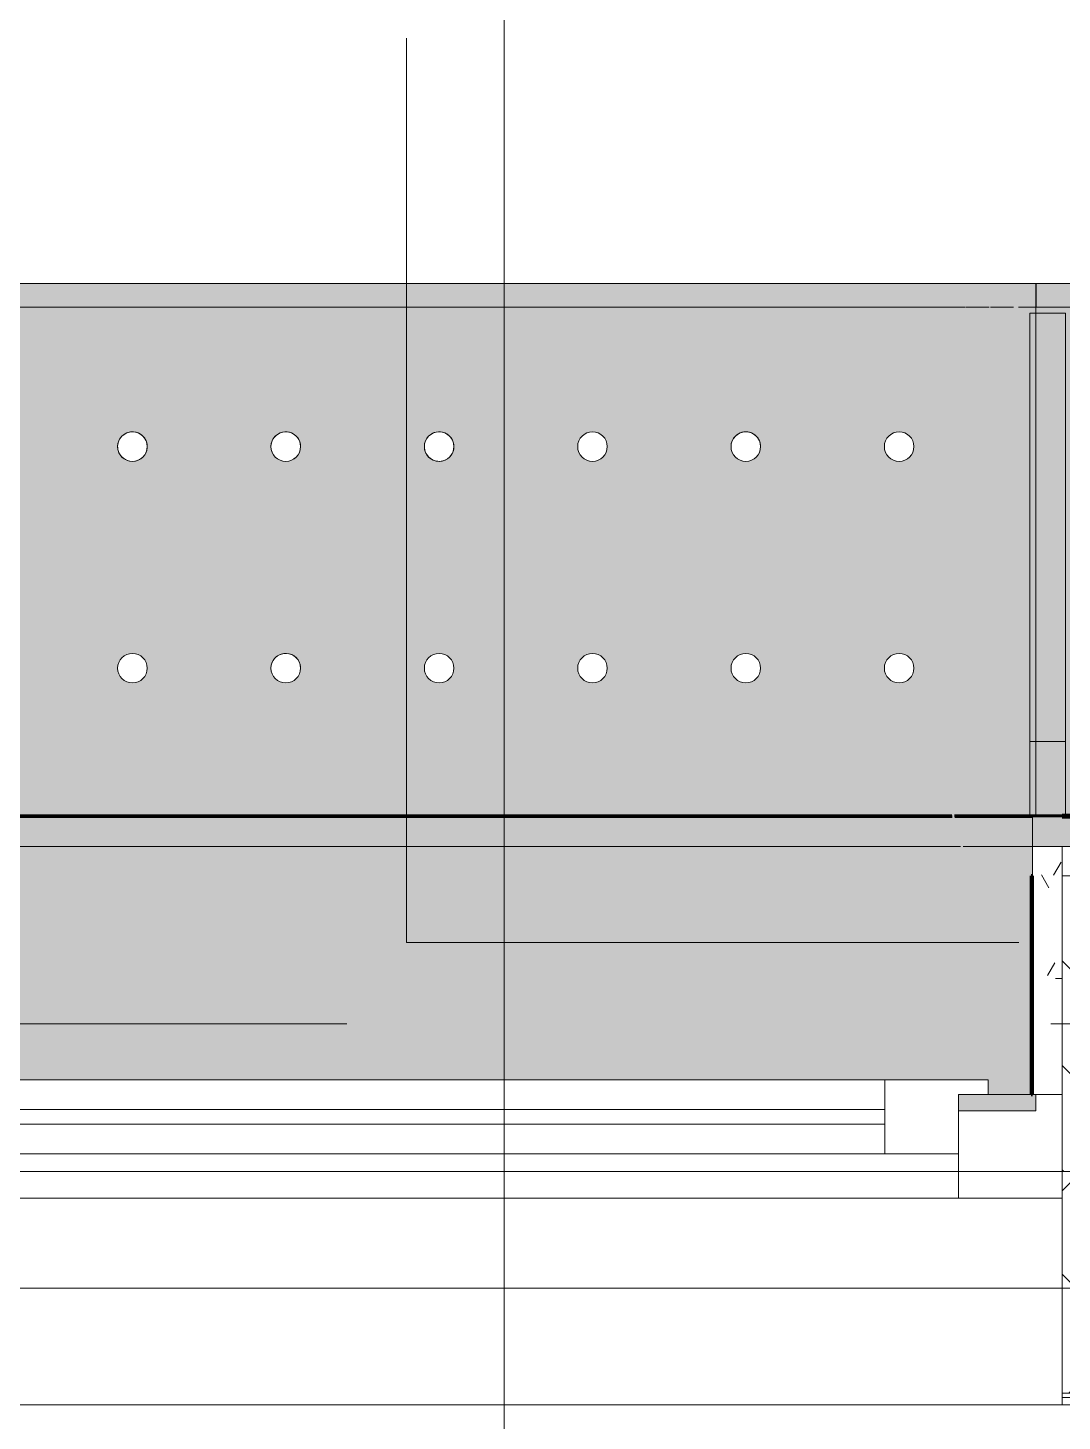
# Model space of a CAD drawing. Header units: millimetres. Extents: x 35144 to 233944, y -8553 to 29000.
# Drawn here: x 42038 to 42738, y -269 to 674 of the extents above; entities that cross this region are included whole.
import ezdxf

# ---------------------------------------------------------------- set-up
doc = ezdxf.new("R2010")
doc.units = ezdxf.units.MM
doc.linetypes.add('Осевая', pattern=[3175, 635, -476.25, 1587.5, -476.25])
for name, color, linetype, lineweight in [('A-GLAZ', 7, 'Continuous', 9), ('A-GLAZ-1', 7, 'Continuous', 13), ('A-WALL', 7, 'Continuous', 9), ('A-WALL-IDEN', 7, 'Continuous', 9), ('I-WALL', 7, 'Continuous', 9), ('Оси', 7, 'Continuous', 9), ('Оси-2', 7, 'Осевая', 9)]:
    doc.layers.add(name, color=color, linetype=linetype, lineweight=lineweight)
for name, color, linetype, lineweight, true_color in [('A-WALL-1', 7, 'Continuous', 9, 0xc0c0c0), ('I-WALL-13', 7, 'Continuous', 53, 0xeaa7bf), ('I-WALL-28', 7, 'Continuous', 80, 0xffd2ff), ('I-WALL-6', 7, 'Continuous', 9, 0xc0c0c0), ('I-WALL-7', 7, 'Continuous', 9, 0xcbc7bf), ('I-WALL-8', 7, 'Continuous', 80, 0xff80c0), ('S-WALL-ANLY', 7, 'Continuous', 13, 0x008040), ('S-WALL-ANLY-1', 7, 'Continuous', 5, 0x008040), ('Знаки-1', 9, 'Continuous', 9, 0x808080), ('Знаки-2', 7, 'Continuous', 9, 0xc1bbaf), ('Знаки-4', 7, 'Continuous', 9, 0xaba79f), ('Знаки-5', 7, 'Continuous', 9, 0xd5cdbe), ('Знаки-6', 7, 'Continuous', 9, 0xd1cabb), ('Знаки-7', 7, 'Continuous', 9, 0xccc5b7), ('Знаки-8', 7, 'Continuous', 9, 0xd4ccbd), ('Знаки-9', 7, 'Continuous', 9, 0xd6cebe)]:
    doc.layers.add(name, color=color, linetype=linetype, lineweight=lineweight, true_color=true_color)
doc.layers.add('Знаки-3', color=7, linetype='Continuous', lineweight=9, transparency=0.5)
pattern_1 = [(0, (0, 0), (121.92, 30.48), [10.058, -81.382, 10.058, -81.382, -487.68]), (0, (0, 0), (121.92, 30.48), [-182.88, 10.058, -172.822, 10.058, -81.382, -213.36]), (0, (0, 0), (121.92, 30.48), [-457.2, 10.058, -50.902, 10.058, -142.342]), (120, (45.72, 15.24), (-87.356454, 90.345817), [10.058, -81.382, 10.058, -81.382, -487.68]), (120, (45.72, 15.24), (-87.356454, 90.345817), [-182.88, 10.058, -172.822, 10.058, -81.382, -213.36]), (120, (45.72, 15.24), (-87.356454, 90.345817), [-457.2, 10.058, -50.902, 10.058, -142.342]), (240, (60.96, 76.2), (-34.563546, -120.825817), [10.058, -81.382, 10.058, -81.382, -487.68]), (240, (60.96, 76.2), (-34.563546, -120.825817), [-182.88, 10.058, -172.822, 10.058, -81.382, -213.36]), (240, (60.96, 76.2), (-34.563546, -120.825817), [-457.2, 10.058, -50.902, 10.058, -142.342])]

# ---------------------------------------------------------------- blocks, each defined once
blk = doc.blocks.new('120_Окно_СКБ_2Ст - 120_Окно_СКБ_2Ст 2100х2500 _мал створка справа_-V24-План отделки стен 1 этажа в осях 17-23')
at = {"layer": 'A-GLAZ'}
for p, q in [((1050, -57), (-1050, -57)), ((-930, -107), (100, -107)), ((100, -117), (-930, -117)), ((-1028.61, -127), (-1024.87, -127)), ((-1024.67, -127), (-1020.93, -127)), ((-1020.74, -127), (-1017, -127)), ((-1016.88, -127), (-1001.12, -127))]:
    blk.add_line(p, q, dxfattribs=at)
at = {"layer": 'A-GLAZ-1'}
for p, q in [((-1050, -127), (-1050, -57)), ((-1050, -57), (-980, -57)), ((-980, -57), (-980, -127)), ((150, -87), (-980, -87)), ((-980, -87), (-980, -127)), ((-930, -137), (-930, -87)), ((-980, -127), (-1050, -127)), ((-980, -127), (-1000, -127)), ((-1000, -127), (-1000, -137)), ((-1000, -137), (170, -137)), ((170, -137), (-1000, -137))]:
    blk.add_line(p, q, dxfattribs=at)
blk = doc.blocks.new('Зашивка радиатора_ с перфорацией М5 - Зашивка радиатора_ с перфорацией М5-30945411-План отделки стен 1 этажа в осях 17-23')
at = {"layer": 'Знаки-3'}
h = blk.add_hatch(color=256, dxfattribs=at)
h.paths.add_polyline_path([(1702.22, 380), (1702.22, 369), (1722.22, 368.86), (1721.64, 359), (922.22, 359), (922.22, 369), (942.22, 369), (942.22, 380), (872.22, 380), (872.22, 369), (892.22, 369), (892.22, 359), (-277.78, 359), (-277.78, 369), (-257.78, 369), (-257.78, 380), (-310, 380), (-310, 369), (-307.78, 369), (-307.78, 181), (-310, 181), (-310, -179.94), (1750, -179.94), (1750, 380), (1722.22, 380)])
h.paths.add_polyline_path([(1650, 90.35), (1655, 89.02), (1658.66, 85.35), (1660, 80.35), (1658.66, 75.35), (1655, 71.69), (1650, 70.35), (1645, 71.69), (1641.34, 75.35), (1640, 80.35), (1641.34, 85.35), (1645, 89.02), (1647.41, 90.01)])
h.paths.add_polyline_path([(1546.25, 90.35), (1551.25, 89.02), (1554.91, 85.35), (1556.25, 80.35), (1554.91, 75.35), (1551.25, 71.69), (1546.25, 70.35), (1541.25, 71.69), (1537.59, 75.35), (1536.25, 80.35), (1537.59, 85.35), (1541.25, 89.02), (1543.66, 90.01)])
h.paths.add_polyline_path([(405, 90.35), (410, 89.02), (413.66, 85.35), (415, 80.35), (413.66, 75.35), (410, 71.69), (405, 70.35), (400, 71.69), (396.34, 75.35), (395, 80.35), (396.34, 85.35), (400, 89.02), (402.41, 90.01)])
h.paths.add_polyline_path([(1131.25, 90.35), (1136.25, 89.02), (1139.91, 85.35), (1141.25, 80.35), (1139.91, 75.35), (1136.25, 71.69), (1131.25, 70.35), (1126.25, 71.69), (1122.59, 75.35), (1121.25, 80.35), (1122.59, 85.35), (1126.25, 89.02), (1128.66, 90.01)])
h.paths.add_polyline_path([(508.75, 90.35), (513.75, 89.02), (517.41, 85.35), (518.75, 80.35), (517.41, 75.35), (513.75, 71.69), (508.75, 70.35), (503.75, 71.69), (500.09, 75.35), (498.75, 80.35), (500.09, 85.35), (503.75, 89.02), (506.16, 90.01)])
h.paths.add_polyline_path([(716.25, 90.35), (721.25, 89.02), (724.91, 85.35), (726.25, 80.35), (724.91, 75.35), (721.25, 71.69), (716.25, 70.35), (711.25, 71.69), (707.59, 75.35), (706.25, 80.35), (707.59, 85.35), (711.25, 89.02), (713.66, 90.01)])
h.paths.add_polyline_path([(301.25, 90.35), (306.25, 89.02), (309.91, 85.35), (311.25, 80.35), (309.91, 75.35), (306.25, 71.69), (301.25, 70.35), (296.25, 71.69), (292.59, 75.35), (291.25, 80.35), (292.59, 85.35), (296.25, 89.02), (298.66, 90.01)])
h.paths.add_polyline_path([(923.75, 90.35), (928.75, 89.02), (932.41, 85.35), (933.75, 80.35), (932.41, 75.35), (928.75, 71.69), (923.75, 70.35), (918.75, 71.69), (915.09, 75.35), (913.75, 80.35), (915.09, 85.35), (918.75, 89.02), (921.16, 90.01)])
h.paths.add_polyline_path([(1027.5, 90.35), (1032.5, 89.02), (1036.16, 85.35), (1037.5, 80.35), (1036.16, 75.35), (1032.5, 71.69), (1027.5, 70.35), (1022.5, 71.69), (1018.84, 75.35), (1017.5, 80.35), (1018.84, 85.35), (1022.5, 89.02), (1024.91, 90.01)])
h.paths.add_polyline_path([(1442.5, 90.35), (1447.5, 89.02), (1451.16, 85.35), (1452.5, 80.35), (1451.16, 75.35), (1447.5, 71.69), (1442.5, 70.35), (1437.5, 71.69), (1433.84, 75.35), (1432.5, 80.35), (1433.84, 85.35), (1437.5, 89.02), (1439.91, 90.01)])
h.paths.add_polyline_path([(820, 90.35), (825, 89.02), (828.66, 85.35), (830, 80.35), (828.66, 75.35), (825, 71.69), (820, 70.35), (815, 71.69), (811.34, 75.35), (810, 80.35), (811.34, 85.35), (815, 89.02), (817.41, 90.01)])
h.paths.add_polyline_path([(1235, 90.35), (1240, 89.02), (1243.66, 85.35), (1245, 80.35), (1243.66, 75.35), (1240, 71.69), (1235, 70.35), (1230, 71.69), (1226.34, 75.35), (1225, 80.35), (1226.34, 85.35), (1230, 89.02), (1232.41, 90.01)])
h.paths.add_polyline_path([(197.5, 90.35), (202.5, 89.02), (206.16, 85.35), (207.5, 80.35), (206.16, 75.35), (202.5, 71.69), (197.5, 70.35), (192.5, 71.69), (188.84, 75.35), (187.5, 80.35), (188.84, 85.35), (192.5, 89.02), (194.91, 90.01)])
h.paths.add_polyline_path([(612.5, 90.35), (617.5, 89.02), (621.16, 85.35), (622.5, 80.35), (621.16, 75.35), (617.5, 71.69), (612.5, 70.35), (607.5, 71.69), (603.84, 75.35), (602.5, 80.35), (603.84, 85.35), (608.4, 89.39), (609.91, 90.01)])
h.paths.add_polyline_path([(1338.75, 90.35), (1343.75, 89.02), (1347.41, 85.35), (1348.75, 80.35), (1347.41, 75.35), (1343.75, 71.69), (1338.75, 70.35), (1333.75, 71.69), (1330.09, 75.35), (1328.75, 80.35), (1330.09, 85.35), (1333.75, 89.02), (1336.16, 90.01)])
h.paths.add_polyline_path([(-113.75, 90.35), (-108.75, 89.02), (-105.09, 85.35), (-103.75, 80.35), (-105.09, 75.35), (-108.75, 71.69), (-113.75, 70.35), (-118.75, 71.69), (-122.41, 75.35), (-123.75, 80.35), (-122.41, 85.35), (-118.75, 89.02), (-116.34, 90.01)])
h.paths.add_polyline_path([(93.75, 90.35), (98.75, 89.02), (102.41, 85.35), (103.75, 80.35), (102.41, 75.35), (98.75, 71.69), (93.75, 70.35), (88.75, 71.69), (85.09, 75.35), (83.75, 80.35), (85.09, 85.35), (88.75, 89.02), (91.16, 90.01)])
h.paths.add_polyline_path([(-10, 90.35), (-5, 89.02), (-1.34, 85.35), (0, 80.35), (-1.34, 75.35), (-5, 71.69), (-10, 70.35), (-15, 71.69), (-18.66, 75.35), (-20, 80.35), (-18.66, 85.35), (-15, 89.02), (-12.59, 90.01)])
h.paths.add_polyline_path([(-217.5, 90.35), (-212.5, 89.02), (-208.84, 85.35), (-207.5, 80.35), (-208.84, 75.35), (-212.5, 71.69), (-217.5, 70.35), (-222.5, 71.69), (-226.16, 75.35), (-227.5, 80.35), (-226.16, 85.35), (-222.5, 89.02), (-220.09, 90.01)])
h.paths.add_polyline_path([(1546.25, -59.65), (1551.25, -60.98), (1554.91, -64.65), (1556.25, -69.65), (1554.91, -74.65), (1551.25, -78.31), (1546.25, -79.65), (1541.25, -78.31), (1537.59, -74.65), (1536.25, -69.65), (1537.59, -64.65), (1541.25, -60.98), (1543.66, -59.99)])
h.paths.add_polyline_path([(1650, -59.65), (1655, -60.98), (1658.66, -64.65), (1660, -69.65), (1658.66, -74.65), (1655, -78.31), (1650, -79.65), (1645, -78.31), (1641.34, -74.65), (1640, -69.65), (1641.34, -64.65), (1645, -60.98), (1647.41, -59.99)])
h.paths.add_polyline_path([(1442.5, -59.65), (1447.5, -60.98), (1451.16, -64.65), (1452.5, -69.65), (1451.16, -74.65), (1447.5, -78.31), (1442.5, -79.65), (1437.5, -78.31), (1433.84, -74.65), (1432.5, -69.65), (1433.84, -64.65), (1437.5, -60.98), (1439.91, -59.99)])
h.paths.add_polyline_path([(508.75, -59.65), (513.75, -60.98), (517.41, -64.65), (518.75, -69.65), (517.41, -74.65), (513.75, -78.31), (508.75, -79.65), (503.75, -78.31), (500.09, -74.65), (498.75, -69.65), (500.09, -64.65), (503.75, -60.98), (506.16, -59.99)])
h.paths.add_polyline_path([(93.75, -59.65), (98.75, -60.98), (102.41, -64.65), (103.75, -69.65), (102.41, -74.65), (98.75, -78.31), (93.75, -79.65), (88.75, -78.31), (85.09, -74.65), (83.75, -69.65), (85.09, -64.65), (88.75, -60.98), (91.16, -59.99)])
h.paths.add_polyline_path([(301.25, -59.65), (306.25, -60.98), (309.91, -64.65), (311.25, -69.65), (309.91, -74.65), (306.25, -78.31), (301.25, -79.65), (296.25, -78.31), (292.59, -74.65), (291.25, -69.65), (292.59, -64.65), (296.25, -60.98), (298.66, -59.99)])
h.paths.add_polyline_path([(1235, -59.65), (1240, -60.98), (1243.66, -64.65), (1245, -69.65), (1243.66, -74.65), (1240, -78.31), (1235, -79.65), (1230, -78.31), (1226.34, -74.65), (1225, -69.65), (1226.34, -64.65), (1230, -60.98), (1232.41, -59.99)])
h.paths.add_polyline_path([(820, -59.65), (825, -60.98), (828.66, -64.65), (830, -69.65), (828.66, -74.65), (825, -78.31), (820, -79.65), (815, -78.31), (811.34, -74.65), (810, -69.65), (811.34, -64.65), (815, -60.98), (817.41, -59.99)])
h.paths.add_polyline_path([(197.5, -59.65), (202.5, -60.98), (206.16, -64.65), (207.5, -69.65), (206.16, -74.65), (202.5, -78.31), (197.5, -79.65), (192.5, -78.31), (188.84, -74.65), (187.5, -69.65), (188.84, -64.65), (192.5, -60.98), (194.91, -59.99)])
h.paths.add_polyline_path([(612.5, -59.65), (617.5, -60.98), (621.16, -64.65), (622.5, -69.65), (621.16, -74.65), (617.5, -78.31), (612.5, -79.65), (607.5, -78.31), (603.84, -74.65), (602.5, -69.65), (603.84, -64.65), (608.4, -60.61), (609.91, -59.99)])
h.paths.add_polyline_path([(1131.25, -59.65), (1136.25, -60.98), (1139.91, -64.65), (1141.25, -69.65), (1139.91, -74.65), (1136.25, -78.31), (1131.25, -79.65), (1126.25, -78.31), (1122.59, -74.65), (1121.25, -69.65), (1122.59, -64.65), (1126.25, -60.98), (1128.66, -59.99)])
h.paths.add_polyline_path([(716.25, -59.65), (721.25, -60.98), (724.91, -64.65), (726.25, -69.65), (724.91, -74.65), (721.25, -78.31), (716.25, -79.65), (711.25, -78.31), (707.59, -74.65), (706.25, -69.65), (707.59, -64.65), (711.25, -60.98), (713.66, -59.99)])
h.paths.add_polyline_path([(923.75, -59.65), (928.75, -60.98), (932.41, -64.65), (933.75, -69.65), (932.41, -74.65), (928.75, -78.31), (923.75, -79.65), (918.75, -78.31), (915.09, -74.65), (913.75, -69.65), (915.09, -64.65), (918.75, -60.98), (921.16, -59.99)])
h.paths.add_polyline_path([(405, -59.65), (410, -60.98), (413.66, -64.65), (415, -69.65), (413.66, -74.65), (410, -78.31), (405, -79.65), (400, -78.31), (396.34, -74.65), (395, -69.65), (396.34, -64.65), (400, -60.98), (402.41, -59.99)])
h.paths.add_polyline_path([(1338.75, -59.65), (1343.75, -60.98), (1347.41, -64.65), (1348.75, -69.65), (1347.41, -74.65), (1343.75, -78.31), (1338.75, -79.65), (1333.75, -78.31), (1330.09, -74.65), (1328.75, -69.65), (1330.09, -64.65), (1333.75, -60.98), (1336.16, -59.99)])
h.paths.add_polyline_path([(1027.5, -59.65), (1032.5, -60.98), (1036.16, -64.65), (1037.5, -69.65), (1036.16, -74.65), (1032.5, -78.31), (1027.5, -79.65), (1022.5, -78.31), (1018.84, -74.65), (1017.5, -69.65), (1018.84, -64.65), (1022.5, -60.98), (1024.91, -59.99)])
h.paths.add_polyline_path([(-10, -59.65), (-5, -60.98), (-1.34, -64.65), (0, -69.65), (-1.34, -74.65), (-5, -78.31), (-10, -79.65), (-15, -78.31), (-18.66, -74.65), (-20, -69.65), (-18.66, -64.65), (-15, -60.98), (-12.59, -59.99)])
h.paths.add_polyline_path([(-217.5, -59.65), (-212.5, -60.98), (-208.84, -64.65), (-207.5, -69.65), (-208.84, -74.65), (-212.5, -78.31), (-217.5, -79.65), (-222.5, -78.31), (-226.16, -74.65), (-227.5, -69.65), (-226.16, -64.65), (-222.5, -60.98), (-220.09, -59.99)])
h.paths.add_polyline_path([(-113.75, -59.65), (-108.75, -60.98), (-105.09, -64.65), (-103.75, -69.65), (-105.09, -74.65), (-108.75, -78.31), (-113.75, -79.65), (-118.75, -78.31), (-122.41, -74.65), (-123.75, -69.65), (-122.41, -64.65), (-118.75, -60.98), (-116.34, -59.99)])
for points in [[(1735.6, -163.94), (-310, -163.94), (-310, -179.94), (1750, -179.94), (1750, -163.94), (1736.12, -163.94)], [(-187.07, -163.94), (-200, -164.51), (-199.32, -179.94), (-160, -179.94), (-160.68, -163.94), (-185.18, -163.94)], [(-187.07, -163.94), (-200, -164.51), (-199.32, -179.94), (-160, -179.94), (-160.68, -163.94), (-185.18, -163.94)], [(-172.93, -163.94), (-190, -163.94), (-189.66, -179.94), (-170, -179.94), (-170.34, -163.94), (-171.34, -163.94)], [(-171.34, -163.94), (-190, -163.94), (-189.66, -179.94), (-170, -179.94), (-170.34, -163.94)], [(-100, -163.94), (-99.32, -179.94), (-60, -179.94), (-60.68, -163.94), (-99.32, -163.94)], [(-89.66, -163.94), (-100, -163.94), (-99.32, -179.94), (-60, -179.94), (-60.68, -163.94), (-88.66, -163.94)], [(-72.93, -163.94), (-90, -163.94), (-89.66, -179.94), (-70, -179.94), (-70.34, -163.94), (-71.34, -163.94)], [(-72.93, -163.94), (-90, -163.94), (-89.66, -179.94), (-70, -179.94), (-70.34, -163.94), (-71.34, -163.94)], [(0, -163.94), (0.68, -179.94), (40, -179.94), (39.32, -163.94), (0.68, -163.94)], [(0, -163.94), (0.68, -179.94), (40, -179.94), (39.32, -163.94), (0.68, -163.94)], [(10.34, -163.94), (10, -163.94), (10.34, -179.94), (30, -179.94), (29.66, -163.94), (11.34, -163.94)], [(27.07, -163.94), (10, -163.94), (10.34, -179.94), (30, -179.94), (29.66, -163.94), (28.66, -163.94)], [(125, -163.94), (100, -163.94), (100.68, -179.94), (140, -179.94), (139.32, -163.94), (125.18, -163.94)], [(100, -163.94), (100.68, -179.94), (140, -179.94), (139.32, -163.94), (100.68, -163.94)], [(110.34, -163.94), (110, -163.94), (110.34, -179.94), (130, -179.94), (129.66, -163.94), (111.34, -163.94)], [(112.93, -163.94), (110, -163.94), (110.34, -179.94), (130, -179.94), (129.66, -163.94), (115, -163.94)], [(200, -163.94), (200.68, -179.94), (240, -179.94), (239.32, -163.94), (200.68, -163.94)], [(237.32, -163.94), (200, -163.94), (200.68, -179.94), (240, -179.94), (239.32, -163.94)], [(210.34, -163.94), (210, -163.94), (210.34, -179.94), (230, -179.94), (229.66, -163.94), (211.34, -163.94)], [(210.34, -163.94), (210, -163.94), (210.34, -179.94), (230, -179.94), (229.66, -163.94), (211.34, -163.94)], [(300, -163.94), (300.68, -179.94), (340, -179.94), (339.32, -163.94), (300.68, -163.94)], [(300, -163.94), (300.68, -179.94), (340, -179.94), (339.32, -163.94), (300.68, -163.94)], [(310.34, -163.94), (310, -163.94), (310.34, -179.94), (330, -179.94), (329.66, -163.94), (311.34, -163.94)], [(320, -163.94), (310, -163.94), (310.34, -179.94), (330, -179.94), (329.66, -163.94), (322.59, -163.94)]]:
    blk.add_hatch(color=256, dxfattribs=at).paths.add_polyline_path(points)
at = {"layer": 'Знаки-1'}
for p, q in [((-257.78, 380), (-310, 380)), ((-310, 380), (-310, 369)), ((-310, 181), (-310, -179.94)), ((-310, -179.94), (1750, -179.94))]:
    blk.add_line(p, q, dxfattribs=at)
for centre, start, end in [((-217.5, 80.35), 0, 180), ((-113.75, 80.35), 0, 180), ((-10, 80.35), 0, 180), ((93.75, 80.35), 0, 180), ((197.5, 80.35), 0, 180), ((301.25, 80.35), 0, 180), ((-217.5, 80.35), 180, 0), ((-113.75, 80.35), 180, 0), ((-10, 80.35), 180, 360), ((93.75, 80.35), 180, 0), ((197.5, 80.35), 180, 0), ((301.25, 80.35), 180, 0), ((-217.5, -69.65), 0, 180), ((-113.75, -69.65), 0, 180), ((-10, -69.65), 0, 180), ((93.75, -69.65), 0, 180), ((197.5, -69.65), 0, 180), ((301.25, -69.65), 0, 180), ((-217.5, -69.65), 180, 0), ((-113.75, -69.65), 180, 0), ((-10, -69.65), 180, 0), ((93.75, -69.65), 180, 0), ((197.5, -69.65), 180, 0), ((301.25, -69.65), 180, 0)]:
    blk.add_arc(centre, 10, start, end, dxfattribs=at)
at = {"layer": 'Знаки-2'}
for p, q in [((-310, -179.94), (-310, 180)), ((-304.93, -163.94), (-310, -163.94)), ((-310, -163.94), (-310, -179.94)), ((-298.26, -163.94), (-304.86, -163.94)), ((-279.21, -163.94), (-294.88, -163.94)), ((-262.71, -163.94), (-278.39, -163.94)), ((-200, -163.94), (-262.14, -163.94)), ((-200, -163.94), (-190, -163.94)), ((-190, -163.94), (-200, -163.94)), ((-190, -163.94), (-185, -163.94)), ((-180, -163.94), (-190, -163.94)), ((-185, -163.94), (-180, -163.94)), ((-179.37, -163.94), (-170, -163.94)), ((-170, -163.94), (-179.37, -163.94)), ((-170, -163.94), (-162.8, -163.94)), ((-162.8, -163.94), (-170, -163.94)), ((-162.68, -163.94), (-160, -163.94)), ((-160, -163.94), (-162.68, -163.94)), ((-100, -163.94), (-160, -163.94)), ((-100, -163.94), (-60, -163.94)), ((-60, -163.94), (-100, -163.94)), ((0, -163.94), (-60, -163.94)), ((0, -163.94), (14.82, -163.94)), ((2.68, -163.94), (0, -163.94)), ((25.18, -163.94), (2.68, -163.94)), ((14.82, -163.94), (39.32, -163.94)), ((40, -163.94), (25.18, -163.94)), ((39.32, -163.94), (40, -163.94)), ((100, -163.94), (40, -163.94)), ((100, -163.94), (110, -163.94)), ((102.68, -163.94), (100, -163.94)), ((110, -163.94), (102.68, -163.94)), ((110, -163.94), (112.93, -163.94)), ((110.34, -163.94), (110, -163.94)), ((120, -163.94), (110.34, -163.94)), ((112.93, -163.94), (125, -163.94)), ((129.66, -163.94), (120, -163.94)), ((125, -163.94), (130, -163.94)), ((130, -163.94), (129.66, -163.94)), ((130, -163.94), (140, -163.94)), ((139.32, -163.94), (130, -163.94)), ((140, -163.94), (139.32, -163.94)), ((200, -163.94), (140, -163.94)), ((200, -163.94), (214.82, -163.94)), ((205.86, -163.94), (200, -163.94)), ((230, -163.94), (205.86, -163.94)), ((214.82, -163.94), (237.32, -163.94)), ((240, -163.94), (230, -163.94)), ((237.32, -163.94), (240, -163.94)), ((300, -163.94), (240, -163.94)), ((300, -163.94), (302.68, -163.94)), ((320, -163.94), (300, -163.94)), ((302.68, -163.94), (325.18, -163.94)), ((325.18, -163.94), (320, -163.94)), ((325.18, -163.94), (340, -163.94)), ((340, -163.94), (325.18, -163.94)), ((400, -163.94), (340, -163.94)), ((-310, -179.94), (-200, -179.94)), ((-200, -179.94), (-190, -179.94)), ((-197.32, -179.94), (-200, -179.94)), ((-190, -179.94), (-197.32, -179.94)), ((-190, -179.94), (-170, -179.94)), ((-170, -179.94), (-190, -179.94)), ((-170, -179.94), (-162.68, -179.94)), ((-162.68, -179.94), (-170, -179.94)), ((-162.68, -179.94), (-160, -179.94)), ((-160, -179.94), (-162.68, -179.94)), ((-160, -179.94), (-100, -179.94)), ((-100, -179.94), (-60, -179.94)), ((-60, -179.94), (-100, -179.94)), ((-60, -179.94), (0, -179.94)), ((0, -179.94), (40, -179.94)), ((40, -179.94), (0, -179.94)), ((40, -179.94), (100, -179.94)), ((100, -179.94), (110, -179.94)), ((110, -179.94), (100, -179.94)), ((110, -179.94), (130, -179.94)), ((130, -179.94), (110, -179.94)), ((130, -179.94), (140, -179.94)), ((140, -179.94), (130, -179.94)), ((140, -179.94), (200, -179.94)), ((200, -179.94), (220, -179.94)), ((202.68, -179.94), (200, -179.94)), ((225.18, -179.94), (202.68, -179.94)), ((220, -179.94), (240, -179.94)), ((240, -179.94), (225.18, -179.94)), ((240, -179.94), (300, -179.94)), ((300, -179.94), (305.86, -179.94)), ((300.68, -179.94), (300, -179.94)), ((320, -179.94), (300.68, -179.94)), ((305.86, -179.94), (330, -179.94)), ((339.32, -179.94), (320, -179.94)), ((330, -179.94), (340, -179.94)), ((340, -179.94), (339.32, -179.94)), ((340, -179.94), (400, -179.94))]:
    blk.add_line(p, q, dxfattribs=at)
at = {"layer": 'Знаки-4'}
for p, q in [((-310, 369), (-310, 380)), ((-310, 380), (-257.78, 380)), ((-310, -163.94), (-304.93, -163.94)), ((-304.86, -163.94), (-298.26, -163.94)), ((-294.88, -163.94), (-279.21, -163.94)), ((-278.39, -163.94), (-262.71, -163.94)), ((-262.14, -163.94), (1700.94, -163.94)), ((1748.76, -179.94), (-310, -179.94)), ((1748.76, -179.94), (-310, -179.94))]:
    blk.add_line(p, q, dxfattribs=at)
for centre, start, end in [((-217.5, 80.35), 0, 180), ((-113.75, 80.35), 0, 180), ((-10, 80.35), 0, 180), ((93.75, 80.35), 0, 180), ((197.5, 80.35), 0, 180), ((301.25, 80.35), 0, 180), ((-217.5, 80.35), 180, 360), ((-113.75, 80.35), 180, 0), ((-10, 80.35), 180, 360), ((93.75, 80.35), 180, 360), ((197.5, 80.35), 180, 195), ((197.5, 80.35), 195, 0), ((301.25, 80.35), 180, 360), ((-217.5, -69.65), 0, 180), ((-113.75, -69.65), 0, 180), ((-10, -69.65), 0, 180), ((93.75, -69.65), 105, 180), ((93.75, -69.65), 0, 105), ((197.5, -69.65), 135, 180), ((197.5, -69.65), 45, 135), ((197.5, -69.65), 0, 45), ((301.25, -69.65), 90, 165), ((301.25, -69.65), 15, 90), ((-217.5, -69.65), 180, 360), ((-113.75, -69.65), 180, 195), ((-113.75, -69.65), 195, 255), ((-113.75, -69.65), 315, 360), ((-10, -69.65), 180, 360), ((93.75, -69.65), 180, 315), ((93.75, -69.65), 315, 360), ((197.5, -69.65), 180, 255), ((197.5, -69.65), 255, 330), ((197.5, -69.65), 330, 360), ((301.25, -69.65), 165, 180), ((301.25, -69.65), 180, 210), ((301.25, -69.65), 210, 300), ((301.25, -69.65), 300, 360), ((301.25, -69.65), 0, 15), ((-113.75, -69.65), 255, 315)]:
    blk.add_arc(centre, 10, start, end, dxfattribs=at)
at = {"layer": 'Знаки-5'}
for p, q in [((-185.18, -163.94), (-188.66, -163.94)), ((-180, -163.94), (-185, -163.94)), ((-175, -163.94), (-179.38, -163.94)), ((-171.34, -163.94), (-174.82, -163.94)), ((-85.18, -163.94), (-88.66, -163.94)), ((-75, -163.94), (-85, -163.94)), ((-71.34, -163.94), (-74.82, -163.94)), ((14.82, -163.94), (11.34, -163.94)), ((25, -163.94), (15, -163.94)), ((28.66, -163.94), (25.18, -163.94)), ((114.82, -163.94), (111.34, -163.94)), ((125, -163.94), (115, -163.94)), ((128.66, -163.94), (125.18, -163.94)), ((214.82, -163.94), (211.34, -163.94)), ((225, -163.94), (215, -163.94)), ((228.66, -163.94), (225.18, -163.94)), ((314.82, -163.94), (311.34, -163.94)), ((325, -163.94), (315, -163.94)), ((328.66, -163.94), (325.18, -163.94)), ((-188.66, -179.94), (-185.18, -179.94)), ((-185, -179.94), (-175, -179.94)), ((-174.82, -179.94), (-171.34, -179.94)), ((-88.66, -179.94), (-85.18, -179.94)), ((-85, -179.94), (-75, -179.94)), ((-74.82, -179.94), (-71.34, -179.94)), ((11.34, -179.94), (14.82, -179.94)), ((15, -179.94), (25, -179.94)), ((25.18, -179.94), (28.66, -179.94)), ((111.34, -179.94), (114.82, -179.94)), ((115, -179.94), (125, -179.94)), ((125.18, -179.94), (128.66, -179.94)), ((211.34, -179.94), (214.82, -179.94)), ((215, -179.94), (225, -179.94)), ((225.18, -179.94), (228.66, -179.94)), ((311.34, -179.94), (314.82, -179.94)), ((315, -179.94), (325, -179.94)), ((325.18, -179.94), (328.66, -179.94)), ((330, -179.94), (330.09, -179.94)), ((330.09, -179.94), (330, -179.94))]:
    blk.add_line(p, q, dxfattribs=at)
at = {"layer": 'Знаки-6'}
for p, q in [((-190, -163.94), (-199.32, -163.94)), ((-190, -163.94), (-185.19, -163.94)), ((-185.19, -163.94), (-190, -163.94)), ((-185, -163.94), (-180, -163.94)), ((-180, -163.94), (-185, -163.94)), ((-179.37, -163.94), (-175, -163.94)), ((-175, -163.94), (-179.37, -163.94)), ((-174.81, -163.94), (-170, -163.94)), ((-170, -163.94), (-174.81, -163.94)), ((-162.83, -163.94), (-170, -163.94)), ((-160.68, -163.94), (-162.68, -163.94)), ((-90, -163.94), (-99.32, -163.94)), ((-90, -163.94), (-85.19, -163.94)), ((-88.66, -163.94), (-90, -163.94)), ((-85.19, -163.94), (-88.66, -163.94)), ((-85, -163.94), (-75, -163.94)), ((-80, -163.94), (-85, -163.94)), ((-77.41, -163.94), (-80, -163.94)), ((-75, -163.94), (-77.41, -163.94)), ((-74.81, -163.94), (-70, -163.94)), ((-72.93, -163.94), (-74.81, -163.94)), ((-71.34, -163.94), (-72.93, -163.94)), ((-70, -163.94), (-71.34, -163.94)), ((-60.68, -163.94), (-70, -163.94)), ((10, -163.94), (0.68, -163.94)), ((11.28, -163.94), (14.82, -163.94)), ((14.82, -163.94), (11.28, -163.94)), ((15, -163.94), (20, -163.94)), ((25, -163.94), (15, -163.94)), ((20, -163.94), (25, -163.94)), ((25.18, -163.94), (28.72, -163.94)), ((28.72, -163.94), (25.18, -163.94)), ((39.32, -163.94), (30, -163.94)), ((110, -163.94), (100.68, -163.94)), ((110, -163.94), (114.81, -163.94)), ((112.93, -163.94), (110, -163.94)), ((114.81, -163.94), (112.93, -163.94)), ((115, -163.94), (125, -163.94)), ((120, -163.94), (115, -163.94)), ((122.59, -163.94), (120, -163.94)), ((125, -163.94), (122.59, -163.94)), ((125.19, -163.94), (130, -163.94)), ((130, -163.94), (125.19, -163.94)), ((139.32, -163.94), (130, -163.94)), ((210, -163.94), (200.68, -163.94)), ((210, -163.94), (212.93, -163.94)), ((214.81, -163.94), (210, -163.94)), ((212.93, -163.94), (214.81, -163.94)), ((215, -163.94), (225, -163.94)), ((225, -163.94), (215, -163.94)), ((225.19, -163.94), (230, -163.94)), ((230, -163.94), (225.19, -163.94)), ((237.31, -163.94), (230, -163.94)), ((239.32, -163.94), (237.32, -163.94)), ((310, -163.94), (300.68, -163.94)), ((311.28, -163.94), (314.82, -163.94)), ((314.82, -163.94), (311.28, -163.94)), ((315, -163.94), (325, -163.94)), ((325, -163.94), (315, -163.94)), ((325.18, -163.94), (328.72, -163.94)), ((328.72, -163.94), (325.18, -163.94)), ((339.32, -163.94), (330.08, -163.94)), ((-199.32, -179.94), (-190, -179.94)), ((-190, -179.94), (-185.19, -179.94)), ((-185.19, -179.94), (-190, -179.94)), ((-185, -179.94), (-177.41, -179.94)), ((-177.41, -179.94), (-185, -179.94)), ((-177.41, -179.94), (-175, -179.94)), ((-175, -179.94), (-177.41, -179.94)), ((-174.81, -179.94), (-170, -179.94)), ((-172.93, -179.94), (-174.81, -179.94)), ((-171.34, -179.94), (-172.93, -179.94)), ((-170, -179.94), (-171.34, -179.94)), ((-170, -179.94), (-160.68, -179.94)), ((-99.32, -179.94), (-90, -179.94)), ((-90, -179.94), (-89.66, -179.94)), ((-88.66, -179.94), (-90, -179.94)), ((-89.66, -179.94), (-85.19, -179.94)), ((-85.19, -179.94), (-88.66, -179.94)), ((-85, -179.94), (-77.41, -179.94)), ((-82.59, -179.94), (-85, -179.94)), ((-75, -179.94), (-82.59, -179.94)), ((-77.41, -179.94), (-75, -179.94)), ((-74.81, -179.94), (-71.34, -179.94)), ((-72.93, -179.94), (-74.81, -179.94)), ((-70.34, -179.94), (-72.93, -179.94)), ((-71.34, -179.94), (-70, -179.94)), ((-70, -179.94), (-70.34, -179.94)), ((-70, -179.94), (-60.68, -179.94)), ((0.68, -179.94), (10, -179.94)), ((11.28, -179.94), (14.82, -179.94)), ((14.82, -179.94), (11.28, -179.94)), ((15, -179.94), (25, -179.94)), ((25, -179.94), (15, -179.94)), ((25.18, -179.94), (28.72, -179.94)), ((28.72, -179.94), (25.18, -179.94)), ((30, -179.94), (39.32, -179.94)), ((100.68, -179.94), (110, -179.94)), ((110, -179.94), (112.93, -179.94)), ((110.34, -179.94), (110, -179.94)), ((114.81, -179.94), (110.34, -179.94)), ((112.93, -179.94), (114.81, -179.94)), ((115, -179.94), (120, -179.94)), ((117.41, -179.94), (115, -179.94)), ((125, -179.94), (117.41, -179.94)), ((120, -179.94), (125, -179.94)), ((125.19, -179.94), (127.07, -179.94)), ((127.07, -179.94), (125.19, -179.94)), ((127.07, -179.94), (130, -179.94)), ((130, -179.94), (127.07, -179.94)), ((130, -179.94), (139.32, -179.94)), ((200.68, -179.94), (210, -179.94)), ((210, -179.94), (214.81, -179.94)), ((210.34, -179.94), (210, -179.94)), ((212.93, -179.94), (210.34, -179.94)), ((214.81, -179.94), (212.93, -179.94)), ((215, -179.94), (225, -179.94)), ((222.59, -179.94), (215, -179.94)), ((225, -179.94), (222.59, -179.94)), ((225.19, -179.94), (229.66, -179.94)), ((228.66, -179.94), (225.19, -179.94)), ((230, -179.94), (228.66, -179.94)), ((229.66, -179.94), (230, -179.94)), ((230, -179.94), (237.31, -179.94)), ((237.32, -179.94), (239.32, -179.94)), ((300.68, -179.94), (310, -179.94)), ((311.28, -179.94), (314.82, -179.94)), ((314.82, -179.94), (311.28, -179.94)), ((315, -179.94), (325, -179.94)), ((325, -179.94), (315, -179.94)), ((325.18, -179.94), (328.72, -179.94)), ((328.72, -179.94), (325.18, -179.94)), ((330.08, -179.94), (339.32, -179.94))]:
    blk.add_line(p, q, dxfattribs=at)
at = {"layer": 'Знаки-7'}
for p, q in [((-310, -163.94), (-310, -179.94)), ((-200, -163.94), (-190, -163.94)), ((-190, -163.94), (-200, -163.94)), ((-188.72, -163.94), (-185.18, -163.94)), ((-185.18, -163.94), (-188.72, -163.94)), ((-185, -163.94), (-180, -163.94)), ((-180, -163.94), (-185, -163.94)), ((-179.37, -163.94), (-175, -163.94)), ((-175, -163.94), (-179.37, -163.94)), ((-174.82, -163.94), (-171.28, -163.94)), ((-171.28, -163.94), (-174.82, -163.94)), ((-170, -163.94), (-162.8, -163.94)), ((-162.8, -163.94), (-170, -163.94)), ((-162.68, -163.94), (-160, -163.94)), ((-160, -163.94), (-162.68, -163.94)), ((-100, -163.94), (-97.32, -163.94)), ((-90, -163.94), (-100, -163.94)), ((-97.32, -163.94), (-90, -163.94)), ((-90, -163.94), (-88.66, -163.94)), ((-85.19, -163.94), (-90, -163.94)), ((-88.66, -163.94), (-85.19, -163.94)), ((-85, -163.94), (-80, -163.94)), ((-75, -163.94), (-85, -163.94)), ((-80, -163.94), (-75, -163.94)), ((-74.81, -163.94), (-71.34, -163.94)), ((-71.34, -163.94), (-74.81, -163.94)), ((-71.34, -163.94), (-70, -163.94)), ((-70, -163.94), (-71.34, -163.94)), ((-70, -163.94), (-62.68, -163.94)), ((-60, -163.94), (-70, -163.94)), ((-62.68, -163.94), (-60, -163.94)), ((0, -163.94), (10, -163.94)), ((10, -163.94), (0, -163.94)), ((10, -163.94), (11.34, -163.94)), ((14.81, -163.94), (10, -163.94)), ((11.34, -163.94), (14.81, -163.94)), ((15, -163.94), (22.59, -163.94)), ((25, -163.94), (15, -163.94)), ((22.59, -163.94), (25, -163.94)), ((25.19, -163.94), (29.66, -163.94)), ((27.07, -163.94), (25.19, -163.94)), ((30, -163.94), (27.07, -163.94)), ((29.66, -163.94), (30, -163.94)), ((30, -163.94), (40, -163.94)), ((40, -163.94), (30, -163.94)), ((100, -163.94), (110, -163.94)), ((102.68, -163.94), (100, -163.94)), ((110, -163.94), (102.68, -163.94)), ((111.28, -163.94), (114.82, -163.94)), ((114.82, -163.94), (111.28, -163.94)), ((115, -163.94), (120, -163.94)), ((120, -163.94), (115, -163.94)), ((120, -163.94), (125, -163.94)), ((125, -163.94), (120, -163.94)), ((125.18, -163.94), (128.72, -163.94)), ((128.72, -163.94), (125.18, -163.94)), ((130, -163.94), (140, -163.94)), ((140, -163.94), (130, -163.94)), ((200, -163.94), (205.86, -163.94)), ((200.68, -163.94), (200, -163.94)), ((210, -163.94), (200.68, -163.94)), ((205.86, -163.94), (210, -163.94)), ((210, -163.94), (214.81, -163.94)), ((210.34, -163.94), (210, -163.94)), ((214.81, -163.94), (210.34, -163.94)), ((215, -163.94), (225, -163.94)), ((217.41, -163.94), (215, -163.94)), ((222.59, -163.94), (217.41, -163.94)), ((225, -163.94), (222.59, -163.94)), ((225.19, -163.94), (230, -163.94)), ((228.66, -163.94), (225.19, -163.94)), ((229.66, -163.94), (228.66, -163.94)), ((230, -163.94), (229.66, -163.94)), ((230, -163.94), (237.32, -163.94)), ((237.32, -163.94), (230, -163.94)), ((237.32, -163.94), (240, -163.94)), ((240, -163.94), (237.32, -163.94)), ((300, -163.94), (310, -163.94)), ((302.68, -163.94), (300, -163.94)), ((310, -163.94), (302.68, -163.94)), ((310, -163.94), (311.34, -163.94)), ((314.81, -163.94), (310, -163.94)), ((311.34, -163.94), (314.81, -163.94)), ((315, -163.94), (320, -163.94)), ((325, -163.94), (315, -163.94)), ((320, -163.94), (325, -163.94)), ((325.19, -163.94), (328.66, -163.94)), ((330, -163.94), (325.19, -163.94)), ((328.66, -163.94), (330, -163.94)), ((330.09, -163.94), (334.14, -163.94)), ((340, -163.94), (330.09, -163.94)), ((334.14, -163.94), (337.32, -163.94)), ((337.32, -163.94), (339.32, -163.94)), ((339.32, -163.94), (340, -163.94)), ((-200, -179.94), (-190, -179.94)), ((-190, -179.94), (-200, -179.94)), ((-188.72, -179.94), (-185.18, -179.94)), ((-185.18, -179.94), (-188.72, -179.94)), ((-185, -179.94), (-175, -179.94)), ((-175, -179.94), (-185, -179.94)), ((-174.82, -179.94), (-171.28, -179.94)), ((-171.28, -179.94), (-174.82, -179.94)), ((-170, -179.94), (-160, -179.94)), ((-160, -179.94), (-170, -179.94)), ((-100, -179.94), (-99.32, -179.94)), ((-94.14, -179.94), (-100, -179.94)), ((-99.32, -179.94), (-90, -179.94)), ((-90, -179.94), (-94.14, -179.94)), ((-90, -179.94), (-89.66, -179.94)), ((-88.66, -179.94), (-90, -179.94)), ((-89.66, -179.94), (-85.19, -179.94)), ((-85.19, -179.94), (-88.66, -179.94)), ((-85, -179.94), (-77.41, -179.94)), ((-82.59, -179.94), (-85, -179.94)), ((-75, -179.94), (-82.59, -179.94)), ((-77.41, -179.94), (-75, -179.94)), ((-74.81, -179.94), (-71.34, -179.94)), ((-70.34, -179.94), (-74.81, -179.94)), ((-71.34, -179.94), (-70, -179.94)), ((-70, -179.94), (-70.34, -179.94)), ((-70, -179.94), (-60.68, -179.94)), ((-62.68, -179.94), (-70, -179.94)), ((-60, -179.94), (-62.68, -179.94)), ((-60.68, -179.94), (-60, -179.94)), ((0, -179.94), (5.86, -179.94)), ((10, -179.94), (0, -179.94)), ((5.86, -179.94), (10, -179.94)), ((10, -179.94), (12.93, -179.94)), ((14.81, -179.94), (10, -179.94)), ((12.93, -179.94), (14.81, -179.94)), ((15, -179.94), (25, -179.94)), ((25, -179.94), (15, -179.94)), ((25.19, -179.94), (30, -179.94)), ((30, -179.94), (25.19, -179.94)), ((30, -179.94), (39.32, -179.94)), ((34.14, -179.94), (30, -179.94)), ((40, -179.94), (34.14, -179.94)), ((39.32, -179.94), (40, -179.94)), ((100, -179.94), (110, -179.94)), ((110, -179.94), (100, -179.94)), ((111.28, -179.94), (114.82, -179.94)), ((114.82, -179.94), (111.28, -179.94)), ((115, -179.94), (125, -179.94)), ((125, -179.94), (115, -179.94)), ((125.18, -179.94), (128.72, -179.94)), ((128.72, -179.94), (125.18, -179.94)), ((130, -179.94), (140, -179.94)), ((140, -179.94), (130, -179.94)), ((200, -179.94), (202.68, -179.94)), ((200.68, -179.94), (200, -179.94)), ((210, -179.94), (200.68, -179.94)), ((202.68, -179.94), (210, -179.94)), ((210, -179.94), (214.81, -179.94)), ((214.81, -179.94), (210, -179.94)), ((215, -179.94), (225, -179.94)), ((225, -179.94), (215, -179.94)), ((225.19, -179.94), (230, -179.94)), ((230, -179.94), (225.19, -179.94)), ((230, -179.94), (234.14, -179.94)), ((237.32, -179.94), (230, -179.94)), ((234.14, -179.94), (237.32, -179.94)), ((237.32, -179.94), (240, -179.94)), ((240, -179.94), (237.32, -179.94)), ((300, -179.94), (300.68, -179.94)), ((310, -179.94), (300, -179.94)), ((300.68, -179.94), (310, -179.94)), ((310, -179.94), (310.34, -179.94)), ((312.93, -179.94), (310, -179.94)), ((310.34, -179.94), (314.81, -179.94)), ((314.81, -179.94), (312.93, -179.94)), ((315, -179.94), (322.59, -179.94)), ((322.59, -179.94), (315, -179.94)), ((322.59, -179.94), (325, -179.94)), ((325, -179.94), (322.59, -179.94)), ((325.19, -179.94), (328.66, -179.94)), ((328.66, -179.94), (325.19, -179.94)), ((328.66, -179.94), (330, -179.94)), ((330, -179.94), (328.66, -179.94)), ((330.09, -179.94), (334.14, -179.94)), ((340, -179.94), (330.09, -179.94)), ((334.14, -179.94), (340, -179.94))]:
    blk.add_line(p, q, dxfattribs=at)
at = {"layer": 'Знаки-8'}
for p, q in [((-188.72, -163.94), (-185.18, -163.94)), ((-185.18, -163.94), (-188.72, -163.94)), ((-185, -163.94), (-180, -163.94)), ((-180, -163.94), (-185, -163.94)), ((-179.37, -163.94), (-175, -163.94)), ((-175, -163.94), (-179.37, -163.94)), ((-174.82, -163.94), (-171.28, -163.94)), ((-171.28, -163.94), (-174.82, -163.94)), ((-88.72, -163.94), (-85.18, -163.94)), ((-85.18, -163.94), (-88.72, -163.94)), ((-85, -163.94), (-75, -163.94)), ((-75, -163.94), (-85, -163.94)), ((-74.82, -163.94), (-71.28, -163.94)), ((-71.28, -163.94), (-74.82, -163.94)), ((10, -163.94), (14.81, -163.94)), ((14.81, -163.94), (10, -163.94)), ((15, -163.94), (25, -163.94)), ((25, -163.94), (15, -163.94)), ((25.19, -163.94), (30, -163.94)), ((30, -163.94), (25.19, -163.94)), ((111.28, -163.94), (114.82, -163.94)), ((114.82, -163.94), (111.28, -163.94)), ((115, -163.94), (125, -163.94)), ((125, -163.94), (115, -163.94)), ((125.18, -163.94), (128.72, -163.94)), ((128.72, -163.94), (125.18, -163.94)), ((211.28, -163.94), (214.82, -163.94)), ((214.82, -163.94), (211.28, -163.94)), ((215, -163.94), (225, -163.94)), ((225, -163.94), (215, -163.94)), ((225.18, -163.94), (228.72, -163.94)), ((228.72, -163.94), (225.18, -163.94)), ((237.32, -163.94), (237.32, -163.94)), ((237.32, -163.94), (237.32, -163.94)), ((310, -163.94), (314.81, -163.94)), ((314.81, -163.94), (310, -163.94)), ((315, -163.94), (325, -163.94)), ((325, -163.94), (315, -163.94)), ((325.19, -163.94), (330, -163.94)), ((330, -163.94), (325.19, -163.94)), ((-188.72, -179.94), (-185.18, -179.94)), ((-185.18, -179.94), (-188.72, -179.94)), ((-185, -179.94), (-175, -179.94)), ((-175, -179.94), (-185, -179.94)), ((-174.82, -179.94), (-171.28, -179.94)), ((-171.28, -179.94), (-174.82, -179.94)), ((-88.72, -179.94), (-85.18, -179.94)), ((-85.18, -179.94), (-88.72, -179.94)), ((-85, -179.94), (-75, -179.94)), ((-75, -179.94), (-85, -179.94)), ((-74.82, -179.94), (-71.28, -179.94)), ((-71.28, -179.94), (-74.82, -179.94)), ((10, -179.94), (14.81, -179.94)), ((14.81, -179.94), (10, -179.94)), ((15, -179.94), (25, -179.94)), ((25, -179.94), (15, -179.94)), ((25.19, -179.94), (30, -179.94)), ((30, -179.94), (25.19, -179.94)), ((111.28, -179.94), (114.82, -179.94)), ((114.82, -179.94), (111.28, -179.94)), ((115, -179.94), (125, -179.94)), ((125, -179.94), (115, -179.94)), ((125.18, -179.94), (128.72, -179.94)), ((128.72, -179.94), (125.18, -179.94)), ((211.28, -179.94), (214.82, -179.94)), ((214.82, -179.94), (211.28, -179.94)), ((215, -179.94), (225, -179.94)), ((225, -179.94), (215, -179.94)), ((225.18, -179.94), (228.72, -179.94)), ((228.72, -179.94), (225.18, -179.94)), ((237.32, -179.94), (237.32, -179.94)), ((237.32, -179.94), (237.32, -179.94)), ((310, -179.94), (314.81, -179.94)), ((314.81, -179.94), (310, -179.94)), ((315, -179.94), (325, -179.94)), ((325, -179.94), (315, -179.94)), ((325.19, -179.94), (330, -179.94)), ((330, -179.94), (325.19, -179.94))]:
    blk.add_line(p, q, dxfattribs=at)
at = {"layer": 'Знаки-9'}
for p, q in [((330, -163.94), (330.09, -163.94)), ((330.09, -163.94), (330, -163.94))]:
    blk.add_line(p, q, dxfattribs=at)
blk = doc.blocks.new('Зашивка без перфорации М3 - М3_6-30986740-План отделки стен 1 этажа в осях 17-23')
at = {"layer": 'Знаки-3'}
for points in [[(-269.07, 180), (-430, 180), (-430, -179.94), (-259.76, -179.94), (-259.76, 180)], [(-269.07, -163.94), (-430, -163.94), (-430, -179.94), (-260, -179.94), (-260, -163.94)]]:
    blk.add_hatch(color=256, dxfattribs=at).paths.add_polyline_path(points)
at = {"layer": 'Знаки-1'}
for p, q in [((-259.76, 180), (-430, 180)), ((-259.76, -179.94), (-259.76, 180)), ((-430, -179.94), (-259.76, -179.94))]:
    blk.add_line(p, q, dxfattribs=at)
at = {"layer": 'Знаки-2'}
for p, q in [((-430, -179.94), (-430, 180)), ((-259.76, 180), (-259.76, -179.94)), ((-260, -163.94), (-430, -163.94)), ((-430, -163.94), (-430, -179.94)), ((-260, -163.94), (-260, -179.94)), ((-430, -179.94), (-260, -179.94))]:
    blk.add_line(p, q, dxfattribs=at)
at = {"layer": 'Знаки-4'}
for p, q in [((-430, 180), (-259.76, 180)), ((-430, -163.94), (-260, -163.94)), ((-260, -179.94), (-260, -163.94)), ((-259.76, -179.94), (-430, -179.94)), ((-260, -179.94), (-430, -179.94))]:
    blk.add_line(p, q, dxfattribs=at)
at = {"layer": 'Знаки-7'}
blk.add_line((-430, -163.94), (-430, -179.94), dxfattribs=at)
blk = doc.blocks.new('Зашивка_ опоясывающая панель - Зашивка_ опоясывающая панель-V80-План отделки стен 1 этажа в осях 17-23')
at = {"layer": 'Знаки-3'}
for points in [[(-425.59, -110), (-406, -110), (-406, 180), (-430, 180), (-430, -110), (-426.72, -110)], [(-426.72, -160), (-406, -160), (-406, 180), (-430, 180), (-430, -160)]]:
    blk.add_hatch(color=256, dxfattribs=at).paths.add_polyline_path(points)
at = {"layer": 'Знаки-2'}
for p, q in [((-430, 180), (-430, -110)), ((-430, -110), (-430, 180)), ((-430, 180), (-406, 180)), ((-430, 180), (-406, 180)), ((-406, 180), (-406, -110)), ((-406, -110), (-406, 180)), ((-430, -110), (-430, -160)), ((-430, -110), (-406, -110)), ((-430, -110), (-406, -110)), ((-406, -160), (-406, -110)), ((-406, -160), (-430, -160))]:
    blk.add_line(p, q, dxfattribs=at)
at = {"layer": 'Знаки-4'}
for p, q in [((-430, -160), (-430, 180)), ((-430, 180), (-406, 180)), ((-406, 180), (-406, -160)), ((-430, -160), (-406, -160))]:
    blk.add_line(p, q, dxfattribs=at)
at = {"layer": 'Знаки-7'}
for p, q in [((-430, 180), (-430, -110)), ((-430, 180), (-406, 180)), ((-406, -110), (-406, 180))]:
    blk.add_line(p, q, dxfattribs=at)

msp = doc.modelspace()

# ---------------------------------------------------------------- hatches: boundary and pattern name
at = {"layer": 'A-WALL'}
h = msp.add_hatch(dxfattribs=at)
h.set_pattern_fill('FP_22', color=256, style=0, pattern_type=2)
h.set_pattern_definition([(135, (0, 0), (-35.35534, -35.35534), [])])
h.paths.add_polyline_path([(43410, -100), (44310, -100), (44310, 100), (43410, 100), (43410, -14.47)])
h.paths.add_polyline_path([(40131.5, -100), (40637.54, -100), (40637.54, 100), (39940, 100), (39940, -100)])
h.paths.add_polyline_path([(42910, -100), (42910, 100), (42737.54, 100), (42737.54, -100)])
h = msp.add_hatch(dxfattribs=at)
h.set_pattern_fill('FP_17', color=256, style=0, pattern_type=2)
h.set_pattern_definition([(45, (0, 0), (-70.71068, 70.71068), []), (135, (0, 0), (-70.71068, -70.71068), [])])
h.paths.add_polyline_path([(73980, -250), (75700, -250), (75700, -100), (73980, -100)])
h.paths.add_polyline_path([(71560, -250), (72280, -250), (72280, -100), (71560, -100)])
h.paths.add_polyline_path([(70660, -250), (70660, -100), (67060, -100), (67060, -250), (69446.88, -250)])
h.paths.add_polyline_path([(57160, -250), (57160, -100), (56410, -100), (56410, -250), (56910, -250)])
h.paths.add_polyline_path([(60910, -250), (61610, -250), (61610, -100), (60910, -100)])
h.paths.add_polyline_path([(59798.78, -250), (60010, -250), (60010, -100), (59260, -100), (59260, -250), (59427.7, -250)])
h.paths.add_polyline_path([(63710, -250), (64260, -250), (64260, -100), (63710, -100)])
h.paths.add_polyline_path([(65736.07, -250), (66160, -250), (66160, -100), (65160, -100), (65160, -250), (65410, -250)])
h.paths.add_polyline_path([(47410, -250), (48160, -250), (48160, -100), (47410, -100)])
h.paths.add_polyline_path([(49060, -250), (49771.54, -250), (49771.54, -100), (49060, -100)])
h.paths.add_polyline_path([(52006.08, -250), (53310, -250), (53310, -100), (51871.54, -100), (51871.54, -250)])
h.paths.add_polyline_path([(44310, -250), (44310, -100), (42737.54, -100), (42737.54, -250), (44213.39, -250)])
h.paths.add_polyline_path([(40637.54, -250), (40637.54, -100), (39940, -100), (39940, -250), (40502.58, -250)])
h.paths.add_polyline_path([(39040, -250), (39040, -100), (38742.65, -100), (38742.65, -250), (39018.26, -250)])
at = {"layer": 'I-WALL'}
h = msp.add_hatch(dxfattribs=at)
h.set_pattern_fill('FP_80', color=256, style=0, pattern_type=2)
h.set_pattern_definition(pattern_1)
h.paths.add_polyline_path([(39040, 120), (39061, 120), (39060, 140), (39040, 140)])
h.paths.add_polyline_path([(42910, 120), (42910, 140), (42717.54, 140), (42717.54, 120), (42729.07, 120)])
h.paths.add_polyline_path([(39940, 120), (40560, 120), (40560, 140), (39940, 140)])
h = msp.add_hatch(dxfattribs=at)
h.set_pattern_fill('FP_80', color=256, style=0, pattern_type=2)
h.set_pattern_definition(pattern_1)
h.paths.add_polyline_path([(42729.07, -48), (42737.54, -48), (42737.54, 120), (42717.54, 120), (42717.54, -48)])

# ---------------------------------------------------------------- linework, layer by layer
at = {"layer": 'A-WALL'}
for p, q in [((42737.54, -100), (42910, -100)), ((42737.54, -250), (44310, -250)), ((42737.54, -253), (44310, -253))]:
    msp.add_line(p, q, dxfattribs=at)
at = {"layer": 'A-WALL-1'}
for p, q in [((42910, 100), (42737.54, 100)), ((42737.54, -48), (42737.54, -258)), ((49060, -258), (38742.65, -258))]:
    msp.add_line(p, q, dxfattribs=at)
at = {"layer": 'A-WALL-IDEN'}
for p, q in [((42293.87, 55.01), (42293.87, 667.13)), ((42708.28, 55.01), (42293.87, 55.01))]:
    msp.add_line(p, q, dxfattribs=at)
at = {"layer": 'I-WALL-13'}
for p, q in [((40873.66, 141), (42662.85, 141)), ((42663.13, 140), (40873.66, 140)), ((42664.69, 141), (42737.54, 141)), ((42717.54, 140), (42664.97, 140))]:
    msp.add_line(p, q, dxfattribs=at)
at = {"layer": 'I-WALL-28'}
for p, q in [((42716.54, 100), (42716.54, -48)), ((42717.54, 100), (42716.54, 100)), ((42717.54, -48), (42717.54, 100)), ((42716.54, -48), (42717.54, -48))]:
    msp.add_line(p, q, dxfattribs=at)
at = {"layer": 'I-WALL-6'}
for p, q in [((42737.54, 140), (42717.54, 140)), ((42717.54, 140), (42717.54, 120)), ((42670.48, 120), (42910, 120)), ((42717.54, 120), (42717.54, 100)), ((42737.54, 120), (42717.54, 120)), ((42737.54, -48), (42737.54, 120)), ((42717.54, -48), (42737.54, -48)), ((42737.54, -100), (40637.54, -100))]:
    msp.add_line(p, q, dxfattribs=at)
at = {"layer": 'I-WALL-7'}
for p, q in [((40715.25, 120), (42668.83, 120)), ((42668.83, 120), (40715.25, 120)), ((42670.48, 120), (42717.54, 120))]:
    msp.add_line(p, q, dxfattribs=at)
at = {"layer": 'I-WALL-8'}
for p, q in [((42889, 141), (42737.54, 141)), ((42737.54, 141), (42737.54, 140)), ((42737.54, 140), (42890, 140))]:
    msp.add_line(p, q, dxfattribs=at)
at = {"layer": 'S-WALL-ANLY'}
msp.add_line((42737.54, -179), (40637.54, -179), dxfattribs=at)
at = {"layer": 'S-WALL-ANLY-1'}
msp.add_line((42737.54, -179), (44310, -179), dxfattribs=at)
at = {"layer": 'Оси'}
msp.add_line((42360, -1906.26), (42360, 593.74), dxfattribs=at)
at = {"layer": 'Оси-2'}
for p, q in [((42360, 593.74), (42360, 24898.07)), ((38443.67, 0), (82200, 0))]:
    msp.add_line(p, q, dxfattribs=at)

# ---------------------------------------------------------------- block references
at = {"layer": 'A-GLAZ', "rotation": 180}
msp.add_blockref('120_Окно_СКБ_2Ст - 120_Окно_СКБ_2Ст 2100х2500 _мал створка справа_-V24-План отделки стен 1 этажа в осях 17-23', (41687.54, -175), dxfattribs=at)
at = {"layer": 'Знаки-2', "rotation": 180}
msp.add_blockref('Зашивка без перфорации М3 - М3_6-30986740-План отделки стен 1 этажа в осях 17-23', (42460, 321), dxfattribs=at)
at = {"layer": 'Знаки-4'}
msp.add_blockref('Зашивка_ опоясывающая панель - Зашивка_ опоясывающая панель-V80-План отделки стен 1 этажа в осях 17-23', (43145.76, 301), dxfattribs=at)
at = {"layer": 'Знаки-6', "rotation": 180}
msp.add_blockref('Зашивка радиатора_ с перфорацией М5 - Зашивка радиатора_ с перфорацией М5-30945411-План отделки стен 1 этажа в осях 17-23', (42409.76, 321), dxfattribs=at)

doc.saveas('drawing.dxf')
